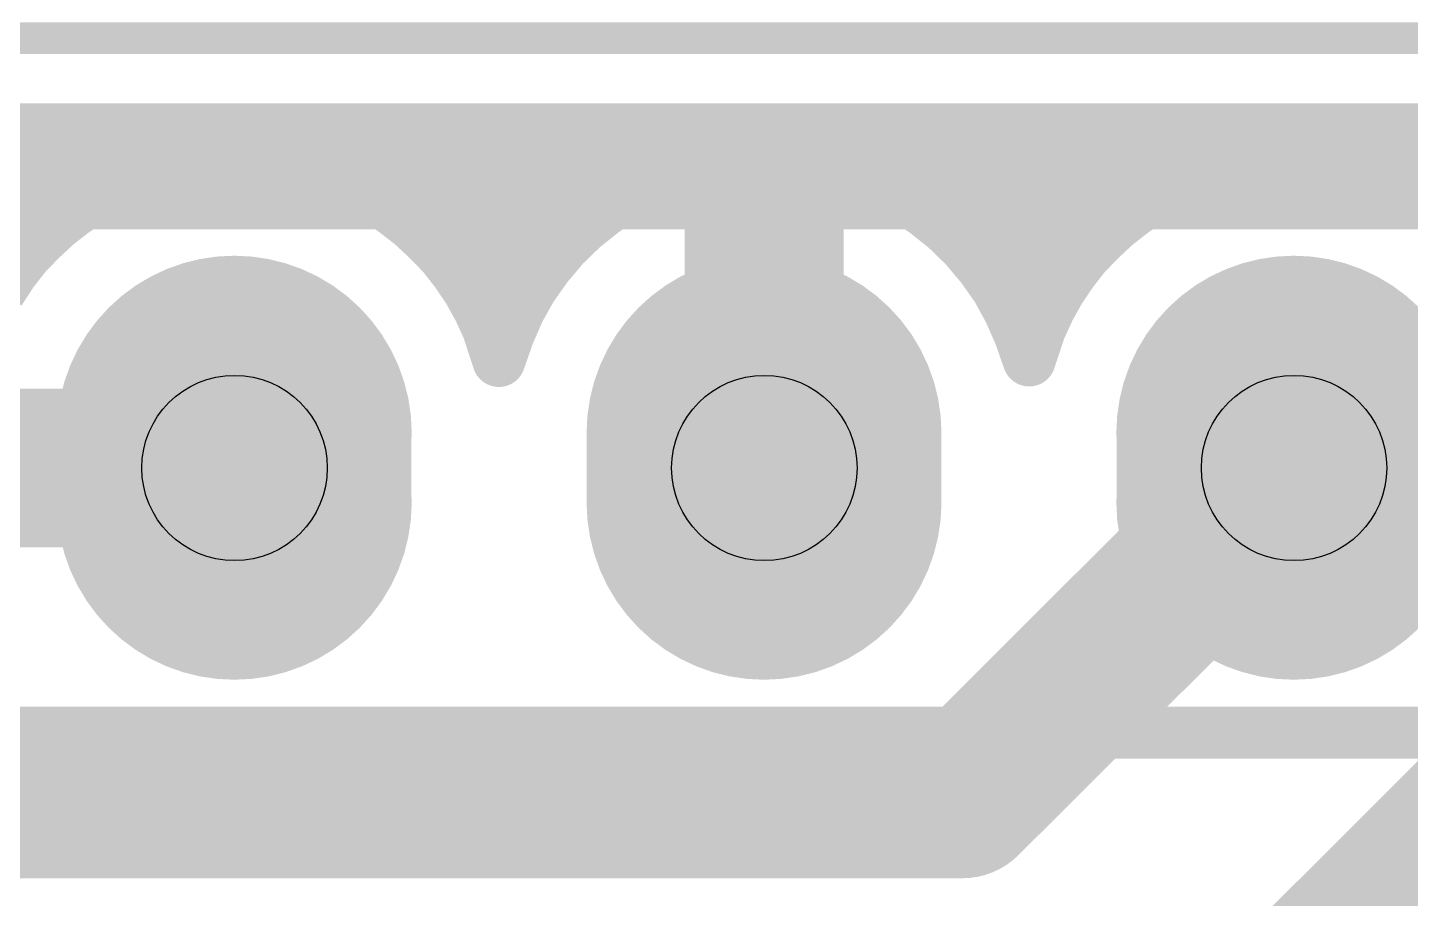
# Model space of a CAD drawing. Extents: x 0 to 2.03, y 0 to 1.72.
# Drawn here: x 0.7734 to 1.0345, y 0.4249 to 0.5894 of the extents above; entities that cross this region are included whole.
import ezdxf

# ---------------------------------------------------------------- set-up
doc = ezdxf.new("R2010")
doc.units = 0
for name, color, linetype in [('Board_Outline', 17, 'CONTINUOUS'), ('Drill_Top', 9, 'CONTINUOUS'), ('Top', 5, 'CONTINUOUS'), ('Top_Silk', 2, 'CONTINUOUS')]:
    doc.layers.add(name, color=color, linetype=linetype)

msp = doc.modelspace()

# ---------------------------------------------------------------- linework, layer by layer
at = {"layer": 'Board_Outline', "linetype": 'CONTINUOUS', "const_width": 0.006}
msp.add_lwpolyline([(0.6312, 0.5874), (2.0248, 0.5874), (2.0248, 0), (0, 0), (0, 1.7186), (0.6312, 1.7186), (0.6312, 0.5874)], dxfattribs=at)
at = {"layer": 'Drill_Top'}
for centre in [(0.8125, 0.5062), (0.9125, 0.5062), (1.0125, 0.5062)]:
    msp.add_circle(centre, 0.0175, dxfattribs=at)
at = {"layer": 'Top', "linetype": 'CONTINUOUS'}
for points, const_width in [([(0.9125, 0.5646), (0.9125, 0.5062)], 0.03), ([(2.0074, 0.57), (0.6179, 0.5701)], 0.01), ([(0.4824, 0.5663), (2.0064, 0.5663)], 0.01), ([(0.8003, 0.5632), (0.8043, 0.564)], 0.01), ([(0.8043, 0.564), (0.8084, 0.5645)], 0.01), ([(0.8084, 0.5645), (0.8125, 0.5646)], 0.01), ([(0.8125, 0.5646), (0.8165, 0.5645)], 0.01), ([(0.8165, 0.5645), (0.8206, 0.564)], 0.01), ([(0.8206, 0.564), (0.8246, 0.5632)], 0.01), ([(0.9002, 0.5632), (0.9051, 0.5641)], 0.01), ([(0.9051, 0.5641), (0.91, 0.5646)], 0.01), ([(0.91, 0.5646), (0.915, 0.5646)], 0.01), ([(0.915, 0.5646), (0.92, 0.5641)], 0.01), ([(0.92, 0.5641), (0.9249, 0.5631)], 0.01), ([(1.0003, 0.5632), (1.0043, 0.564)], 0.01), ([(1.0043, 0.564), (1.0084, 0.5645)], 0.01), ([(1.0084, 0.5645), (1.0125, 0.5646)], 0.01), ([(1.0125, 0.5646), (1.0165, 0.5645)], 0.01), ([(1.0165, 0.5645), (1.0206, 0.564)], 0.01), ([(1.0206, 0.564), (1.0246, 0.5632)], 0.01), ([(0.7926, 0.5607), (0.7964, 0.5621)], 0.01), ([(0.7964, 0.5621), (0.8003, 0.5632)], 0.01), ([(0.8246, 0.5632), (0.8285, 0.5621)], 0.01), ([(0.8285, 0.5621), (0.8323, 0.5607)], 0.01), ([(0.8907, 0.5599), (0.8954, 0.5617)], 0.01), ([(0.8954, 0.5617), (0.9002, 0.5632)], 0.01), ([(0.9249, 0.5631), (0.9297, 0.5617)], 0.01), ([(0.9297, 0.5617), (0.9343, 0.5598)], 0.01), ([(0.9926, 0.5607), (0.9964, 0.5621)], 0.01), ([(0.9964, 0.5621), (1.0003, 0.5632)], 0.01), ([(1.0246, 0.5632), (1.0285, 0.5621)], 0.01), ([(1.0285, 0.5621), (1.0323, 0.5607)], 0.01), ([(0.7854, 0.557), (0.7889, 0.559)], 0.01), ([(0.7889, 0.559), (0.7926, 0.5607)], 0.01), ([(0.8323, 0.5607), (0.836, 0.559)], 0.01), ([(0.836, 0.559), (0.8396, 0.557)], 0.01), ([(0.8863, 0.5576), (0.8907, 0.5599)], 0.01), ([(0.9343, 0.5598), (0.9388, 0.5575)], 0.01), ([(0.9854, 0.557), (0.9889, 0.559)], 0.01), ([(0.9889, 0.559), (0.9926, 0.5607)], 0.01), ([(1.0323, 0.5607), (1.036, 0.559)], 0.01), ([(1.036, 0.559), (1.0396, 0.557)], 0.01), ([(0.4745, 0.5565), (0.7835, 0.5565)], 0.01), ([(0.782, 0.5547), (0.7854, 0.557)], 0.01), ([(0.8396, 0.557), (0.8429, 0.5547)], 0.01), ([(0.8414, 0.5565), (0.8835, 0.5565)], 0.01), ([(0.8821, 0.5548), (0.8863, 0.5576)], 0.01), ([(0.9388, 0.5575), (0.9429, 0.5547)], 0.01), ([(0.9414, 0.5565), (0.9835, 0.5565)], 0.01), ([(0.982, 0.5547), (0.9854, 0.557)], 0.01), ([(0.7788, 0.5522), (0.782, 0.5547)], 0.01), ([(0.8429, 0.5547), (0.8461, 0.5522)], 0.01), ([(0.8782, 0.5517), (0.8821, 0.5548)], 0.01), ([(0.9429, 0.5547), (0.9468, 0.5516)], 0.01), ([(0.9788, 0.5522), (0.982, 0.5547)], 0.01), ([(0.7758, 0.5494), (0.7788, 0.5522)], 0.01), ([(0.8461, 0.5522), (0.8491, 0.5494)], 0.01), ([(0.8746, 0.5482), (0.8782, 0.5517)], 0.01), ([(0.9468, 0.5516), (0.9504, 0.5481)], 0.01), ([(0.9758, 0.5494), (0.9788, 0.5522)], 0.01), ([(0.773, 0.5465), (0.7758, 0.5494)], 0.01), ([(0.8491, 0.5494), (0.8519, 0.5465)], 0.01), ([(0.973, 0.5465), (0.9758, 0.5494)], 0.01), ([(0.4628, 0.5466), (0.7721, 0.5466)], 0.01), ([(0.7705, 0.5433), (0.773, 0.5465)], 0.01), ([(0.8519, 0.5465), (0.8544, 0.5433)], 0.01), ([(0.8528, 0.5466), (0.8721, 0.5466)], 0.01), ([(0.8714, 0.5444), (0.8746, 0.5482)], 0.01), ([(0.9504, 0.5481), (0.9536, 0.5443)], 0.01), ([(0.9528, 0.5466), (0.9721, 0.5466)], 0.01), ([(0.9705, 0.5433), (0.973, 0.5465)], 0.01), ([(0.7681, 0.5396), (0.7705, 0.5433)], 0.01), ([(0.8544, 0.5433), (0.8567, 0.5399)], 0.01), ([(0.8685, 0.5403), (0.8714, 0.5444)], 0.01), ([(0.9536, 0.5443), (0.9565, 0.5402)], 0.01), ([(0.9682, 0.5399), (0.9705, 0.5433)], 0.01), ([(0.8567, 0.5399), (0.8587, 0.5363)], 0.01), ([(0.8661, 0.536), (0.8685, 0.5403)], 0.01), ([(0.9565, 0.5402), (0.9589, 0.5358)], 0.01), ([(0.9662, 0.5363), (0.9682, 0.5399)], 0.01), ([(0.8587, 0.5363), (0.8604, 0.5326)], 0.01), ([(0.8595, 0.5367), (0.8654, 0.5367)], 0.01), ([(0.8641, 0.5314), (0.8661, 0.536)], 0.01), ([(0.9589, 0.5358), (0.9609, 0.5312)], 0.01), ([(0.9595, 0.5367), (0.9654, 0.5367)], 0.01), ([(0.9645, 0.5326), (0.9662, 0.5363)], 0.01), ([(0.8604, 0.5326), (0.8624, 0.5265)], 0.01), ([(0.8624, 0.5265), (0.8641, 0.5314)], 0.01), ([(0.9609, 0.5312), (0.9625, 0.5266)], 0.01), ([(0.9625, 0.5266), (0.9645, 0.5326)], 0.01), ([(0.8125, 0.5062), (0.325, 0.5062)], 0.03), ([(0.9499, 0.4437), (1.0125, 0.5062)], 0.03), ([(1.0124, 0.4062), (1.1125, 0.5062)], 0.03), ([(0.4437, 0.4437), (0.9499, 0.4437)], 0.03)]:
    msp.add_lwpolyline(points, dxfattribs=dict(at, const_width=const_width))
for points, const_width in [([(0.8018, 0.564, 1), (0.8068, 0.564, 1), (0.8018, 0.564, 1)], 0.005), ([(0.8018, 0.564, 1), (0.8068, 0.564, 1), (0.8018, 0.564, 1)], 0.005), ([(0.8059, 0.5645, 1), (0.8109, 0.5645, 1), (0.8059, 0.5645, 1)], 0.005), ([(0.8059, 0.5645, 1), (0.8109, 0.5645, 1), (0.8059, 0.5645, 1)], 0.005), ([(0.81, 0.5646, 1), (0.815, 0.5646, 1), (0.81, 0.5646, 1)], 0.005), ([(0.81, 0.5646, 1), (0.815, 0.5646, 1), (0.81, 0.5646, 1)], 0.005), ([(0.814, 0.5645, 1), (0.819, 0.5645, 1), (0.814, 0.5645, 1)], 0.005), ([(0.814, 0.5645, 1), (0.819, 0.5645, 1), (0.814, 0.5645, 1)], 0.005), ([(0.8181, 0.564, 1), (0.8231, 0.564, 1), (0.8181, 0.564, 1)], 0.005), ([(0.8181, 0.564, 1), (0.8231, 0.564, 1), (0.8181, 0.564, 1)], 0.005), ([(0.9026, 0.5641, 1), (0.9076, 0.5641, 1), (0.9026, 0.5641, 1)], 0.005), ([(0.9026, 0.5641, 1), (0.9076, 0.5641, 1), (0.9026, 0.5641, 1)], 0.005), ([(0.9075, 0.5646, 1), (0.9125, 0.5646, 1), (0.9075, 0.5646, 1)], 0.005), ([(0.9075, 0.5646, 1), (0.9125, 0.5646, 1), (0.9075, 0.5646, 1)], 0.005), ([(0.9125, 0.5646, 1), (0.9175, 0.5646, 1), (0.9125, 0.5646, 1)], 0.005), ([(0.9125, 0.5646, 1), (0.9175, 0.5646, 1), (0.9125, 0.5646, 1)], 0.005), ([(0.9175, 0.5641, 1), (0.9225, 0.5641, 1), (0.9175, 0.5641, 1)], 0.005), ([(0.9175, 0.5641, 1), (0.9225, 0.5641, 1), (0.9175, 0.5641, 1)], 0.005), ([(1.0018, 0.564, 1), (1.0068, 0.564, 1), (1.0018, 0.564, 1)], 0.005), ([(1.0018, 0.564, 1), (1.0068, 0.564, 1), (1.0018, 0.564, 1)], 0.005), ([(1.0059, 0.5645, 1), (1.0109, 0.5645, 1), (1.0059, 0.5645, 1)], 0.005), ([(1.0059, 0.5645, 1), (1.0109, 0.5645, 1), (1.0059, 0.5645, 1)], 0.005), ([(1.01, 0.5646, 1), (1.015, 0.5646, 1), (1.01, 0.5646, 1)], 0.005), ([(1.01, 0.5646, 1), (1.015, 0.5646, 1), (1.01, 0.5646, 1)], 0.005), ([(1.014, 0.5645, 1), (1.019, 0.5645, 1), (1.014, 0.5645, 1)], 0.005), ([(1.014, 0.5645, 1), (1.019, 0.5645, 1), (1.014, 0.5645, 1)], 0.005), ([(1.0181, 0.564, 1), (1.0231, 0.564, 1), (1.0181, 0.564, 1)], 0.005), ([(1.0181, 0.564, 1), (1.0231, 0.564, 1), (1.0181, 0.564, 1)], 0.005), ([(0.7939, 0.5621, 1), (0.7989, 0.5621, 1), (0.7939, 0.5621, 1)], 0.005), ([(0.7939, 0.5621, 1), (0.7989, 0.5621, 1), (0.7939, 0.5621, 1)], 0.005), ([(0.7978, 0.5632, 1), (0.8028, 0.5632, 1), (0.7978, 0.5632, 1)], 0.005), ([(0.7978, 0.5632, 1), (0.8028, 0.5632, 1), (0.7978, 0.5632, 1)], 0.005), ([(0.8221, 0.5632, 1), (0.8271, 0.5632, 1), (0.8221, 0.5632, 1)], 0.005), ([(0.8221, 0.5632, 1), (0.8271, 0.5632, 1), (0.8221, 0.5632, 1)], 0.005), ([(0.826, 0.5621, 1), (0.831, 0.5621, 1), (0.826, 0.5621, 1)], 0.005), ([(0.826, 0.5621, 1), (0.831, 0.5621, 1), (0.826, 0.5621, 1)], 0.005), ([(0.8929, 0.5617, 1), (0.8979, 0.5617, 1), (0.8929, 0.5617, 1)], 0.005), ([(0.8929, 0.5617, 1), (0.8979, 0.5617, 1), (0.8929, 0.5617, 1)], 0.005), ([(0.8977, 0.5632, 1), (0.9027, 0.5632, 1), (0.8977, 0.5632, 1)], 0.005), ([(0.8977, 0.5632, 1), (0.9027, 0.5632, 1), (0.8977, 0.5632, 1)], 0.005), ([(0.9224, 0.5631, 1), (0.9274, 0.5631, 1), (0.9224, 0.5631, 1)], 0.005), ([(0.9224, 0.5631, 1), (0.9274, 0.5631, 1), (0.9224, 0.5631, 1)], 0.005), ([(0.9272, 0.5617, 1), (0.9322, 0.5617, 1), (0.9272, 0.5617, 1)], 0.005), ([(0.9272, 0.5617, 1), (0.9322, 0.5617, 1), (0.9272, 0.5617, 1)], 0.005), ([(0.9939, 0.5621, 1), (0.9989, 0.5621, 1), (0.9939, 0.5621, 1)], 0.005), ([(0.9939, 0.5621, 1), (0.9989, 0.5621, 1), (0.9939, 0.5621, 1)], 0.005), ([(0.9978, 0.5632, 1), (1.0028, 0.5632, 1), (0.9978, 0.5632, 1)], 0.005), ([(0.9978, 0.5632, 1), (1.0028, 0.5632, 1), (0.9978, 0.5632, 1)], 0.005), ([(1.0221, 0.5632, 1), (1.0271, 0.5632, 1), (1.0221, 0.5632, 1)], 0.005), ([(1.0221, 0.5632, 1), (1.0271, 0.5632, 1), (1.0221, 0.5632, 1)], 0.005), ([(1.026, 0.5621, 1), (1.031, 0.5621, 1), (1.026, 0.5621, 1)], 0.005), ([(1.026, 0.5621, 1), (1.031, 0.5621, 1), (1.026, 0.5621, 1)], 0.005), ([(0.7864, 0.559, 1), (0.7914, 0.559, 1), (0.7864, 0.559, 1)], 0.005), ([(0.7864, 0.559, 1), (0.7914, 0.559, 1), (0.7864, 0.559, 1)], 0.005), ([(0.7901, 0.5607, 1), (0.7951, 0.5607, 1), (0.7901, 0.5607, 1)], 0.005), ([(0.7901, 0.5607, 1), (0.7951, 0.5607, 1), (0.7901, 0.5607, 1)], 0.005), ([(0.8298, 0.5607, 1), (0.8348, 0.5607, 1), (0.8298, 0.5607, 1)], 0.005), ([(0.8298, 0.5607, 1), (0.8348, 0.5607, 1), (0.8298, 0.5607, 1)], 0.005), ([(0.8335, 0.559, 1), (0.8385, 0.559, 1), (0.8335, 0.559, 1)], 0.005), ([(0.8335, 0.559, 1), (0.8385, 0.559, 1), (0.8335, 0.559, 1)], 0.005), ([(0.8882, 0.5599, 1), (0.8932, 0.5599, 1), (0.8882, 0.5599, 1)], 0.005), ([(0.8882, 0.5599, 1), (0.8932, 0.5599, 1), (0.8882, 0.5599, 1)], 0.005), ([(0.9318, 0.5598, 1), (0.9368, 0.5598, 1), (0.9318, 0.5598, 1)], 0.005), ([(0.9318, 0.5598, 1), (0.9368, 0.5598, 1), (0.9318, 0.5598, 1)], 0.005), ([(0.9864, 0.559, 1), (0.9914, 0.559, 1), (0.9864, 0.559, 1)], 0.005), ([(0.9864, 0.559, 1), (0.9914, 0.559, 1), (0.9864, 0.559, 1)], 0.005), ([(0.9901, 0.5607, 1), (0.9951, 0.5607, 1), (0.9901, 0.5607, 1)], 0.005), ([(0.9901, 0.5607, 1), (0.9951, 0.5607, 1), (0.9901, 0.5607, 1)], 0.005), ([(1.0298, 0.5607, 1), (1.0348, 0.5607, 1), (1.0298, 0.5607, 1)], 0.005), ([(1.0298, 0.5607, 1), (1.0348, 0.5607, 1), (1.0298, 0.5607, 1)], 0.005), ([(1.0335, 0.559, 1), (1.0385, 0.559, 1), (1.0335, 0.559, 1)], 0.005), ([(1.0335, 0.559, 1), (1.0385, 0.559, 1), (1.0335, 0.559, 1)], 0.005), ([(0.7829, 0.557, 1), (0.7879, 0.557, 1), (0.7829, 0.557, 1)], 0.005), ([(0.7829, 0.557, 1), (0.7879, 0.557, 1), (0.7829, 0.557, 1)], 0.005), ([(0.8371, 0.557, 1), (0.8421, 0.557, 1), (0.8371, 0.557, 1)], 0.005), ([(0.8371, 0.557, 1), (0.8421, 0.557, 1), (0.8371, 0.557, 1)], 0.005), ([(0.8838, 0.5576, 1), (0.8888, 0.5576, 1), (0.8838, 0.5576, 1)], 0.005), ([(0.8838, 0.5576, 1), (0.8888, 0.5576, 1), (0.8838, 0.5576, 1)], 0.005), ([(0.9363, 0.5575, 1), (0.9413, 0.5575, 1), (0.9363, 0.5575, 1)], 0.005), ([(0.9363, 0.5575, 1), (0.9413, 0.5575, 1), (0.9363, 0.5575, 1)], 0.005), ([(0.9829, 0.557, 1), (0.9879, 0.557, 1), (0.9829, 0.557, 1)], 0.005), ([(0.9829, 0.557, 1), (0.9879, 0.557, 1), (0.9829, 0.557, 1)], 0.005), ([(0.7795, 0.5547, 1), (0.7845, 0.5547, 1), (0.7795, 0.5547, 1)], 0.005), ([(0.7795, 0.5547, 1), (0.7845, 0.5547, 1), (0.7795, 0.5547, 1)], 0.005), ([(0.8404, 0.5547, 1), (0.8454, 0.5547, 1), (0.8404, 0.5547, 1)], 0.005), ([(0.8404, 0.5547, 1), (0.8454, 0.5547, 1), (0.8404, 0.5547, 1)], 0.005), ([(0.8796, 0.5548, 1), (0.8846, 0.5548, 1), (0.8796, 0.5548, 1)], 0.005), ([(0.8796, 0.5548, 1), (0.8846, 0.5548, 1), (0.8796, 0.5548, 1)], 0.005), ([(0.9404, 0.5547, 1), (0.9454, 0.5547, 1), (0.9404, 0.5547, 1)], 0.005), ([(0.9404, 0.5547, 1), (0.9454, 0.5547, 1), (0.9404, 0.5547, 1)], 0.005), ([(0.9795, 0.5547, 1), (0.9845, 0.5547, 1), (0.9795, 0.5547, 1)], 0.005), ([(0.9795, 0.5547, 1), (0.9845, 0.5547, 1), (0.9795, 0.5547, 1)], 0.005), ([(0.7763, 0.5522, 1), (0.7813, 0.5522, 1), (0.7763, 0.5522, 1)], 0.005), ([(0.7763, 0.5522, 1), (0.7813, 0.5522, 1), (0.7763, 0.5522, 1)], 0.005), ([(0.8436, 0.5522, 1), (0.8486, 0.5522, 1), (0.8436, 0.5522, 1)], 0.005), ([(0.8436, 0.5522, 1), (0.8486, 0.5522, 1), (0.8436, 0.5522, 1)], 0.005), ([(0.8757, 0.5517, 1), (0.8807, 0.5517, 1), (0.8757, 0.5517, 1)], 0.005), ([(0.8757, 0.5517, 1), (0.8807, 0.5517, 1), (0.8757, 0.5517, 1)], 0.005), ([(0.9443, 0.5516, 1), (0.9493, 0.5516, 1), (0.9443, 0.5516, 1)], 0.005), ([(0.9443, 0.5516, 1), (0.9493, 0.5516, 1), (0.9443, 0.5516, 1)], 0.005), ([(0.9763, 0.5522, 1), (0.9813, 0.5522, 1), (0.9763, 0.5522, 1)], 0.005), ([(0.9763, 0.5522, 1), (0.9813, 0.5522, 1), (0.9763, 0.5522, 1)], 0.005), ([(0.7733, 0.5494, 1), (0.7783, 0.5494, 1), (0.7733, 0.5494, 1)], 0.005), ([(0.7733, 0.5494, 1), (0.7783, 0.5494, 1), (0.7733, 0.5494, 1)], 0.005), ([(0.8466, 0.5494, 1), (0.8516, 0.5494, 1), (0.8466, 0.5494, 1)], 0.005), ([(0.8466, 0.5494, 1), (0.8516, 0.5494, 1), (0.8466, 0.5494, 1)], 0.005), ([(0.9733, 0.5494, 1), (0.9783, 0.5494, 1), (0.9733, 0.5494, 1)], 0.005), ([(0.9733, 0.5494, 1), (0.9783, 0.5494, 1), (0.9733, 0.5494, 1)], 0.005), ([(0.7705, 0.5465, 1), (0.7755, 0.5465, 1), (0.7705, 0.5465, 1)], 0.005), ([(0.7705, 0.5465, 1), (0.7755, 0.5465, 1), (0.7705, 0.5465, 1)], 0.005), ([(0.8494, 0.5465, 1), (0.8544, 0.5465, 1), (0.8494, 0.5465, 1)], 0.005), ([(0.8494, 0.5465, 1), (0.8544, 0.5465, 1), (0.8494, 0.5465, 1)], 0.005), ([(0.8721, 0.5482, 1), (0.8771, 0.5482, 1), (0.8721, 0.5482, 1)], 0.005), ([(0.8721, 0.5482, 1), (0.8771, 0.5482, 1), (0.8721, 0.5482, 1)], 0.005), ([(0.9479, 0.5481, 1), (0.9529, 0.5481, 1), (0.9479, 0.5481, 1)], 0.005), ([(0.9479, 0.5481, 1), (0.9529, 0.5481, 1), (0.9479, 0.5481, 1)], 0.005), ([(0.9705, 0.5465, 1), (0.9755, 0.5465, 1), (0.9705, 0.5465, 1)], 0.005), ([(0.9705, 0.5465, 1), (0.9755, 0.5465, 1), (0.9705, 0.5465, 1)], 0.005), ([(0.768, 0.5433, 1), (0.773, 0.5433, 1), (0.768, 0.5433, 1)], 0.005), ([(0.768, 0.5433, 1), (0.773, 0.5433, 1), (0.768, 0.5433, 1)], 0.005), ([(0.8519, 0.5433, 1), (0.8569, 0.5433, 1), (0.8519, 0.5433, 1)], 0.005), ([(0.8519, 0.5433, 1), (0.8569, 0.5433, 1), (0.8519, 0.5433, 1)], 0.005), ([(0.8689, 0.5444, 1), (0.8739, 0.5444, 1), (0.8689, 0.5444, 1)], 0.005), ([(0.8689, 0.5444, 1), (0.8739, 0.5444, 1), (0.8689, 0.5444, 1)], 0.005), ([(0.9511, 0.5443, 1), (0.9561, 0.5443, 1), (0.9511, 0.5443, 1)], 0.005), ([(0.9511, 0.5443, 1), (0.9561, 0.5443, 1), (0.9511, 0.5443, 1)], 0.005), ([(0.968, 0.5433, 1), (0.973, 0.5433, 1), (0.968, 0.5433, 1)], 0.005), ([(0.968, 0.5433, 1), (0.973, 0.5433, 1), (0.968, 0.5433, 1)], 0.005), ([(0.8292, 0.5128, 1), (0.7957, 0.5128, 1), (0.8292, 0.5128, 1)], 0.0335), ([(0.9292, 0.5128, 1), (0.8957, 0.5128, 1), (0.9292, 0.5128, 1)], 0.0335), ([(1.0292, 0.5128, 1), (0.9957, 0.5128, 1), (1.0292, 0.5128, 1)], 0.0335), ([(0.8542, 0.5399, 1), (0.8592, 0.5399, 1), (0.8542, 0.5399, 1)], 0.005), ([(0.8542, 0.5399, 1), (0.8592, 0.5399, 1), (0.8542, 0.5399, 1)], 0.005), ([(0.866, 0.5403, 1), (0.871, 0.5403, 1), (0.866, 0.5403, 1)], 0.005), ([(0.866, 0.5403, 1), (0.871, 0.5403, 1), (0.866, 0.5403, 1)], 0.005), ([(0.954, 0.5402, 1), (0.959, 0.5402, 1), (0.954, 0.5402, 1)], 0.005), ([(0.954, 0.5402, 1), (0.959, 0.5402, 1), (0.954, 0.5402, 1)], 0.005), ([(0.9657, 0.5399, 1), (0.9707, 0.5399, 1), (0.9657, 0.5399, 1)], 0.005), ([(0.9657, 0.5399, 1), (0.9707, 0.5399, 1), (0.9657, 0.5399, 1)], 0.005), ([(0.8562, 0.5363, 1), (0.8612, 0.5363, 1), (0.8562, 0.5363, 1)], 0.005), ([(0.8562, 0.5363, 1), (0.8612, 0.5363, 1), (0.8562, 0.5363, 1)], 0.005), ([(0.8636, 0.536, 1), (0.8686, 0.536, 1), (0.8636, 0.536, 1)], 0.005), ([(0.8636, 0.536, 1), (0.8686, 0.536, 1), (0.8636, 0.536, 1)], 0.005), ([(0.9564, 0.5358, 1), (0.9614, 0.5358, 1), (0.9564, 0.5358, 1)], 0.005), ([(0.9564, 0.5358, 1), (0.9614, 0.5358, 1), (0.9564, 0.5358, 1)], 0.005), ([(0.9637, 0.5363, 1), (0.9687, 0.5363, 1), (0.9637, 0.5363, 1)], 0.005), ([(0.9637, 0.5363, 1), (0.9687, 0.5363, 1), (0.9637, 0.5363, 1)], 0.005), ([(0.8579, 0.5326, 1), (0.8629, 0.5326, 1), (0.8579, 0.5326, 1)], 0.005), ([(0.8579, 0.5326, 1), (0.8629, 0.5326, 1), (0.8579, 0.5326, 1)], 0.005), ([(0.8616, 0.5314, 1), (0.8666, 0.5314, 1), (0.8616, 0.5314, 1)], 0.005), ([(0.8616, 0.5314, 1), (0.8666, 0.5314, 1), (0.8616, 0.5314, 1)], 0.005), ([(0.9584, 0.5312, 1), (0.9634, 0.5312, 1), (0.9584, 0.5312, 1)], 0.005), ([(0.9584, 0.5312, 1), (0.9634, 0.5312, 1), (0.9584, 0.5312, 1)], 0.005), ([(0.962, 0.5326, 1), (0.967, 0.5326, 1), (0.962, 0.5326, 1)], 0.005), ([(0.962, 0.5326, 1), (0.967, 0.5326, 1), (0.962, 0.5326, 1)], 0.005), ([(0.8292, 0.4997, 1), (0.7957, 0.4997, 1), (0.8292, 0.4997, 1)], 0.0335), ([(0.9292, 0.4997, 1), (0.8957, 0.4997, 1), (0.9292, 0.4997, 1)], 0.0335), ([(1.0292, 0.4997, 1), (0.9957, 0.4997, 1), (1.0292, 0.4997, 1)], 0.0335), ([(0.8599, 0.5265, 1), (0.8649, 0.5265, 1), (0.8599, 0.5265, 1)], 0.005), ([(0.8599, 0.5265, 1), (0.8649, 0.5265, 1), (0.8599, 0.5265, 1)], 0.005), ([(0.96, 0.5266, 1), (0.965, 0.5266, 1), (0.96, 0.5266, 1)], 0.005), ([(0.96, 0.5266, 1), (0.965, 0.5266, 1), (0.96, 0.5266, 1)], 0.005), ([(0.805, 0.5062, 1), (0.82, 0.5062, 1), (0.805, 0.5062, 1)], 0.015), ([(1.005, 0.5062, 1), (1.02, 0.5062, 1), (1.005, 0.5062, 1)], 0.015), ([(0.9424, 0.4437, 1), (0.9574, 0.4437, 1), (0.9424, 0.4437, 1)], 0.015), ([(0.9424, 0.4437, 1), (0.9574, 0.4437, 1), (0.9424, 0.4437, 1)], 0.015)]:
    msp.add_lwpolyline(points, format="xyb", dxfattribs=dict(at, const_width=const_width))
at = {"layer": 'Top'}
for points in [[(0.779, 0.5128), (0.8459, 0.5128), (0.779, 0.4997), (0.8459, 0.4997)], [(0.879, 0.5128), (0.9459, 0.5128), (0.879, 0.4997), (0.9459, 0.4997)], [(0.979, 0.5128), (1.0459, 0.5128), (0.979, 0.4997), (1.0459, 0.4997)]]:
    msp.add_solid(points, dxfattribs=at)
at = {"layer": 'Top_Silk', "linetype": 'CONTINUOUS', "const_width": 0.0098}
msp.add_lwpolyline([(0.7625, 0.5562), (1.4625, 0.5562), (1.4625, 0.4562), (0.7625, 0.4562), (0.7625, 0.5562)], dxfattribs=at)

doc.saveas('drawing.dxf')
